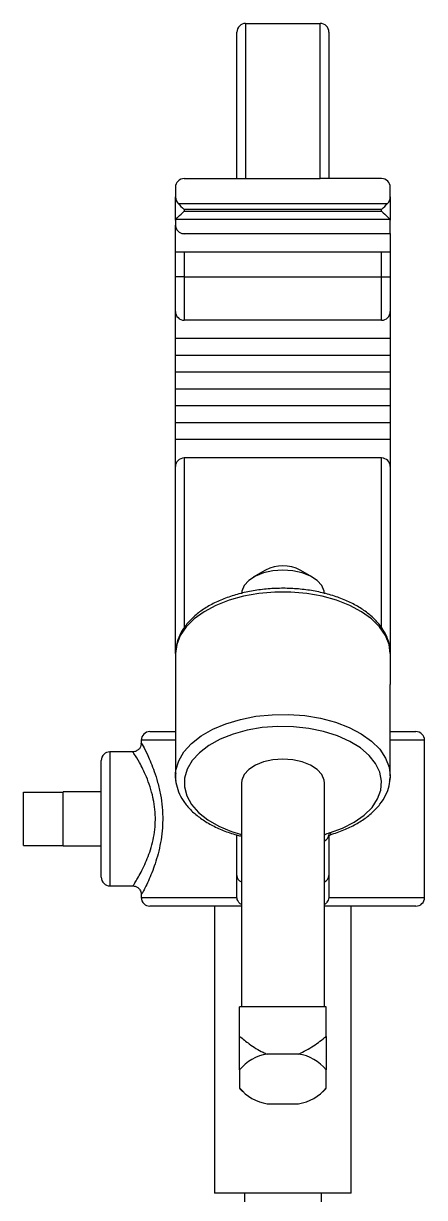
# Model space of a CAD drawing. Extents: x 17.1 to 113.1, y 3.8 to 84.5.
# Drawn here: x 52.46 to 54.78, y 45.8 to 52.59 of the extents above; entities that cross this region are included whole.
import ezdxf

# ---------------------------------------------------------------- set-up
doc = ezdxf.new("R2010")
doc.units = 0
doc.header["$MEASUREMENT"] = 0
doc.layers.add('OBJECT', color=7, linetype='CONTINUOUS')

msp = doc.modelspace()

# ---------------------------------------------------------------- linework, layer by layer
at = {"layer": 'OBJECT'}
for p, q in [((53.7437, 52.5895), (53.7437, 51.6925)), ((53.7437, 52.5895), (54.1757, 52.5895)), ((54.1757, 51.6925), (54.1757, 52.5895)), ((53.6937, 51.6925), (53.6937, 52.5395)), ((54.2257, 52.5395), (54.2257, 51.6925)), ((53.3887, 51.6925), (53.7437, 51.6925)), ((53.7437, 51.6925), (54.1757, 51.6925)), ((54.5307, 51.6925), (54.1757, 51.6925)), ((53.3387, 51.6425), (53.3387, 51.5863)), ((54.5807, 51.5863), (54.5807, 51.6425)), ((53.3387, 51.4527), (53.3387, 51.5863)), ((53.3545, 51.5474), (54.5649, 51.5474)), ((54.5807, 51.5863), (54.5807, 51.4527)), ((53.3887, 51.5132), (53.3887, 51.5045)), ((54.5307, 51.5132), (53.3887, 51.5132)), ((53.3887, 51.5045), (54.5307, 51.5045)), ((54.5307, 51.5045), (54.5307, 51.5132)), ((53.3387, 51.4527), (53.3387, 51.4235)), ((53.3387, 51.2675), (53.3387, 51.4235)), ((54.5789, 51.4564), (53.3405, 51.4564)), ((54.5807, 51.3753), (54.5807, 51.4527)), ((53.3754, 51.3753), (54.5807, 51.3753)), ((54.5807, 51.3735), (53.3887, 51.3735)), ((54.5807, 51.3753), (54.5807, 51.3735)), ((54.5807, 51.3735), (54.5807, 51.2675)), ((54.5807, 51.2675), (53.3387, 51.2675)), ((53.3387, 51.1235), (53.3387, 51.2675)), ((53.3887, 51.2675), (53.3887, 51.1235)), ((54.5307, 51.1235), (54.5307, 51.2675)), ((54.5807, 51.2675), (54.5807, 51.1235)), ((53.3887, 51.1235), (53.3387, 51.1235)), ((53.3387, 50.9235), (53.3387, 51.1235)), ((53.3887, 51.1235), (54.5307, 51.1235)), ((53.3887, 51.1235), (53.3887, 50.8735)), ((54.5307, 51.1235), (54.5807, 51.1235)), ((54.5307, 50.8735), (54.5307, 51.1235)), ((54.5807, 51.1235), (54.5807, 50.9235)), ((53.3387, 50.7675), (53.3387, 50.9235)), ((54.5307, 50.8735), (53.3887, 50.8735)), ((54.5807, 50.9235), (54.5807, 50.7675)), ((54.5807, 50.7675), (53.3387, 50.7675)), ((53.3387, 50.67), (53.3387, 50.7675)), ((54.5807, 50.7675), (54.5807, 50.67)), ((54.5807, 50.67), (53.3387, 50.67)), ((53.3387, 50.5725), (53.3387, 50.67)), ((54.5807, 50.67), (54.5807, 50.5725)), ((54.5807, 50.5725), (53.3387, 50.5725)), ((53.3387, 50.475), (53.3387, 50.5725)), ((54.5807, 50.5725), (54.5807, 50.475)), ((54.5807, 50.475), (53.3387, 50.475)), ((53.3387, 50.3775), (53.3387, 50.475)), ((54.5807, 50.475), (54.5807, 50.3775)), ((54.5807, 50.3775), (53.3387, 50.3775)), ((53.3387, 50.28), (53.3387, 50.3775)), ((54.5807, 50.3775), (54.5807, 50.28)), ((54.5807, 50.28), (53.3387, 50.28)), ((53.3387, 50.1825), (53.3387, 50.28)), ((54.5807, 50.28), (54.5807, 50.1825)), ((54.5807, 50.1825), (53.3387, 50.1825)), ((53.3387, 50.0265), (53.3387, 50.1825)), ((54.5807, 50.1825), (54.5807, 50.0265)), ((54.5307, 50.0765), (53.3887, 50.0765)), ((53.3887, 50.0765), (53.3887, 49.0935)), ((54.5307, 49.0939), (54.5307, 50.0765)), ((53.3387, 48.9453), (53.3387, 50.0265)), ((54.5807, 50.0265), (54.5807, 48.9453)), ((53.8598, 49.4283), (53.7884, 49.3866)), ((54.1311, 49.3866), (54.0597, 49.4283)), ((53.3387, 48.9453), (53.3387, 48.7659)), ((54.5807, 48.9453), (54.5807, 48.7659)), ((53.3387, 48.7659), (53.3387, 48.2376)), ((54.5807, 48.2376), (54.5807, 48.7659)), ((53.1907, 48.4945), (53.3387, 48.4945)), ((54.5807, 48.4945), (54.7287, 48.4945)), ((53.1407, 48.4445), (53.1407, 48.4257)), ((53.3387, 48.4445), (53.1407, 48.4445)), ((54.7787, 48.4445), (54.5807, 48.4445)), ((54.7787, 47.5345), (54.7787, 48.4445)), ((53.0919, 48.377), (52.9597, 48.377)), ((52.9597, 48.377), (52.9597, 47.9895)), ((52.9097, 47.9895), (52.9097, 48.327)), ((53.3387, 48.2376), (53.3391, 48.2492)), ((53.3387, 48.2255), (53.3387, 48.2376)), ((54.5807, 48.2376), (54.5807, 48.2255)), ((52.4597, 47.8355), (52.4597, 48.1435)), ((52.4597, 48.1435), (52.6897, 48.1435)), ((52.9097, 48.1455), (52.6897, 48.1455)), ((52.6897, 48.1435), (52.6897, 48.1455)), ((52.6897, 48.0144), (52.6897, 48.1435)), ((53.7197, 48.1966), (53.7197, 46.9032)), ((54.1997, 46.9032), (54.1997, 48.1966)), ((52.6897, 47.9646), (52.6897, 48.0144)), ((52.6897, 47.8355), (52.6897, 47.9646)), ((52.9097, 47.652), (52.9097, 47.9895)), ((52.9597, 47.9895), (52.9597, 47.602)), ((53.6937, 47.6611), (53.6937, 47.8958)), ((53.7197, 47.8899), (53.714, 47.8906)), ((54.2257, 47.8981), (54.2257, 47.6611)), ((54.2433, 47.9008), (54.2437, 47.901)), ((52.4597, 47.8355), (52.6897, 47.8355)), ((52.6897, 47.8335), (52.6897, 47.8355)), ((52.6897, 47.8335), (52.9097, 47.8335)), ((52.9597, 47.602), (53.0937, 47.602)), ((53.6937, 47.5392), (53.6937, 47.6611)), ((54.2257, 47.6611), (54.2257, 47.5392)), ((53.1407, 47.5581), (53.1407, 47.5345)), ((53.1407, 47.5345), (53.694, 47.5345)), ((53.694, 47.5345), (53.6937, 47.5392)), ((54.2257, 47.5392), (54.2255, 47.5345)), ((54.2255, 47.5345), (54.7787, 47.5345)), ((53.7197, 47.4845), (53.1907, 47.4845)), ((53.5647, 47.4845), (53.5647, 45.8245)), ((54.7287, 47.4845), (54.1997, 47.4845)), ((54.3547, 45.8245), (54.3547, 47.4845)), ((54.2097, 46.9032), (53.7097, 46.9032)), ((53.7097, 46.7315), (53.7097, 46.9032)), ((54.2097, 46.7315), (54.2097, 46.9032)), ((54.0498, 46.6288), (53.8697, 46.6288)), ((53.7097, 46.5371), (53.7097, 46.4338)), ((54.2097, 46.4338), (54.2097, 46.5371)), ((53.7097, 46.4294), (53.7281, 46.4107)), ((54.1913, 46.4107), (54.2097, 46.4294)), ((53.8697, 46.342), (54.0498, 46.342)), ((53.9597, 45.8245), (53.5647, 45.8245)), ((53.7372, 45.8245), (53.7372, 45.7745)), ((54.3547, 45.8245), (53.9597, 45.8245)), ((54.1822, 45.7745), (54.1822, 45.8245))]:
    msp.add_line(p, q, dxfattribs=at)
at = {"layer": 'OBJECT', "flags": 128}
for points in [[(53.3545, 51.5474), (53.3619, 51.54), (53.3703, 51.5316), (53.3794, 51.5226), (53.3887, 51.5132)], [(54.5307, 51.5132), (54.5401, 51.5226), (54.5491, 51.5316), (54.5575, 51.54), (54.5649, 51.5474)], [(53.3405, 51.4564), (53.3438, 51.4597), (53.3487, 51.4645), (53.3549, 51.4707), (53.3623, 51.4781), (53.3706, 51.4864), (53.3795, 51.4953), (53.3887, 51.5045)], [(54.5307, 51.5045), (54.54, 51.4953), (54.5489, 51.4864), (54.5572, 51.4781), (54.5646, 51.4707), (54.5708, 51.4645), (54.5756, 51.4597), (54.5789, 51.4564)], [(54.1997, 49.2902), (54.198, 49.3068), (54.1841, 49.339), (54.1572, 49.3684), (54.1189, 49.3932), (54.0713, 49.4121), (54.0172, 49.4238), (53.9597, 49.4278), (53.9023, 49.4238), (53.8482, 49.4121), (53.8006, 49.3932), (53.7622, 49.3684), (53.7353, 49.339), (53.7215, 49.3068), (53.7197, 49.2902)], [(54.5807, 48.9453), (54.5738, 48.9984), (54.5531, 49.0503), (54.5192, 49.0999), (54.4728, 49.146), (54.415, 49.1876), (54.3469, 49.2238), (54.2702, 49.2538), (54.1866, 49.2769), (54.0979, 49.2926), (54.0061, 49.3005), (53.9133, 49.3005), (53.8215, 49.2926), (53.7329, 49.2769), (53.6492, 49.2538), (53.5725, 49.2238), (53.5045, 49.1876), (53.4466, 49.146), (53.4002, 49.0999), (53.3663, 49.0503), (53.3457, 48.9984), (53.3387, 48.9453)], [(53.3391, 48.2492), (53.3415, 48.2713), (53.3577, 48.3249), (53.3879, 48.3764), (53.4314, 48.4248), (53.4873, 48.4687), (53.5541, 48.5073), (53.6305, 48.5396), (53.7145, 48.5648), (53.8042, 48.5824), (53.8976, 48.592), (53.9924, 48.5933), (54.0864, 48.5863), (54.1775, 48.5711), (54.2635, 48.5482), (54.3424, 48.5181), (54.4124, 48.4814), (54.4719, 48.439), (54.5194, 48.3919), (54.5538, 48.3412), (54.5744, 48.2881), (54.5807, 48.2376)], [(54.2286, 47.9077), (54.305, 47.9358), (54.3726, 47.9704), (54.4298, 48.0107), (54.4752, 48.0558), (54.5076, 48.1043), (54.5262, 48.1552), (54.5304, 48.2072), (54.5203, 48.2589), (54.4961, 48.309), (54.4583, 48.3563), (54.4079, 48.3995), (54.3463, 48.4377), (54.2749, 48.4697), (54.1955, 48.4949), (54.1102, 48.5125), (54.0211, 48.5222), (53.9305, 48.5237), (53.8406, 48.5169), (53.7537, 48.5021), (53.672, 48.4795), (53.5976, 48.4498), (53.5322, 48.4137), (53.4777, 48.3722), (53.4353, 48.3262), (53.4062, 48.277), (53.391, 48.2257), (53.3901, 48.1737), (53.4036, 48.1222), (53.4312, 48.0727), (53.472, 48.0263), (53.5252, 47.9841), (53.5893, 47.9474), (53.6628, 47.9169), (53.7197, 47.8994)], [(54.1997, 48.1966), (54.198, 48.2132), (54.1841, 48.2454), (54.1572, 48.2748), (54.1189, 48.2997), (54.0713, 48.3185), (54.0172, 48.3303), (53.9597, 48.3343), (53.9023, 48.3303), (53.8482, 48.3185), (53.8006, 48.2997), (53.7622, 48.2748), (53.7353, 48.2454), (53.7215, 48.2132), (53.7197, 48.1966)], [(53.3387, 48.2255), (53.3397, 48.2157), (53.3413, 48.2098)], [(54.5772, 48.2071), (54.5798, 48.2157), (54.5807, 48.2255)], [(54.5807, 48.2376), (54.5807, 48.2339), (54.5806, 48.2305)]]:
    msp.add_lwpolyline(points, dxfattribs=at)
at = {"layer": 'OBJECT'}
for centre, radius, start, end in [((53.7437, 52.5395), 0.05, 90, 180), ((54.1757, 52.5395), 0.05, 0, 90), ((53.3887, 51.6425), 0.05, 90, 180), ((54.5307, 51.6425), 0.05, 0, 90), ((53.3887, 51.4235), 0.05, 180, 254.52803), ((53.3887, 51.4235), 0.05, 254.52803, 270), ((53.3887, 50.9235), 0.05, 180, 270), ((54.5307, 50.9235), 0.05, 270, 0), ((53.3887, 50.0265), 0.05, 90, 180), ((54.5307, 50.0265), 0.05, 0, 90), ((53.9597, 49.2398), 0.2134, 62.06659, 117.93341), ((53.1907, 48.4445), 0.05, 90, 180), ((54.7287, 48.4445), 0.05, 0, 90), ((52.9597, 48.327), 0.05, 90, 180), ((54.2593, 47.8032), 0.1089, 106.33769, 123.14531), ((54.1847, 47.9004), 0.0411, 291.43876, 356.78177), ((54.2413, 47.9157), 0.015, 212.3486, 277.53053), ((52.9597, 47.652), 0.05, 180, 270), ((53.7347, 47.6634), 0.0411, 183.2154, 248.56496), ((54.1847, 47.6634), 0.0411, 291.43504, 356.7846), ((53.1907, 47.5345), 0.05, 180, 270), ((54.7287, 47.5345), 0.05, 270, 0), ((53.9027, 46.386), 0.2451, 97.73935, 141.93565), ((54.0168, 46.386), 0.2451, 38.06435, 82.26065), ((53.9027, 46.5849), 0.2451, 218.06435, 262.26065), ((54.0168, 46.5849), 0.2451, 277.73935, 321.93565)]:
    msp.add_arc(centre, radius, start, end, dxfattribs=at)
for centre, major_axis, ratio, start_param, end_param in [((53.3887, 51.5863), (0, 0.0533), 0.938361, 1.570796, 2.387984), ((54.5307, 51.5863), (0, 0.0533), 0.938361, 3.895202, 4.712389), ((53.3887, 51.4527), (0.05, 0), 0.276798, 2.871556, 3.141593), ((54.5307, 51.4527), (0.05, 0), 0.276798, 0, 0.270037)]:
    msp.add_ellipse(centre, major_axis=major_axis, ratio=ratio, start_param=start_param, end_param=end_param, dxfattribs=at)
for points, knots in [([(54.5807, 48.9453), (54.5803, 48.956), (54.5791, 48.9848), (54.567, 49.0311), (54.5419, 49.0823), (54.5053, 49.1305), (54.4577, 49.1751), (54.3999, 49.2153), (54.3329, 49.2501), (54.2584, 49.2787), (54.1779, 49.3006), (54.0933, 49.3155), (54.0061, 49.323), (53.918, 49.3232), (53.8307, 49.316), (53.7459, 49.3016), (53.6653, 49.28), (53.5902, 49.2517), (53.5223, 49.217), (53.4629, 49.1762), (53.4135, 49.13), (53.3754, 49.0791), (53.3501, 49.025), (53.3398, 48.9797), (53.339, 48.9532), (53.3387, 48.9453)], [0, 0, 0, 0, 0.025293, 0.068065, 0.111076, 0.154957, 0.199889, 0.245612, 0.291719, 0.337879, 0.383958, 0.429942, 0.475858, 0.521745, 0.567648, 0.613601, 0.659651, 0.705847, 0.752224, 0.798785, 0.845406, 0.89172, 0.93721, 0.981483, 1, 1, 1, 1]), ([(53.1406, 48.4258), (53.1405, 48.4239), (53.1405, 48.418), (53.1368, 48.4052), (53.1274, 48.3912), (53.1125, 48.3809), (53.0995, 48.3765), (53.0928, 48.3772), (53.0921, 48.3773)], [0, 0, 0, 0, 0.092388, 0.28506, 0.503746, 0.736692, 0.972191, 1, 1, 1, 1]), ([(53.1411, 48.4257), (53.1409, 48.4261), (53.1393, 48.432), (53.1497, 48.4151), (53.1779, 48.3599), (53.2107, 48.2814), (53.2363, 48.2003), (53.2526, 48.1305), (53.263, 48.0561), (53.2655, 47.9914), (53.262, 47.905), (53.2445, 47.8008), (53.2127, 47.704), (53.1865, 47.6399), (53.1677, 47.5993), (53.1529, 47.5704), (53.1419, 47.551), (53.1429, 47.5558), (53.1434, 47.5581)], [0, 0, 0, 0, 0.00615, 0.09662, 0.187215, 0.287407, 0.34236, 0.398966, 0.451849, 0.506596, 0.53694, 0.637379, 0.735889, 0.788472, 0.842562, 0.894619, 0.948683, 1, 1, 1, 1]), ([(53.0937, 47.6067), (53.0934, 47.6054), (53.0927, 47.6021), (53.1037, 47.6184), (53.1242, 47.6517), (53.1597, 47.7178), (53.2004, 47.821), (53.2193, 47.9143), (53.2241, 48.0099), (53.2181, 48.0679), (53.2046, 48.1314), (53.1921, 48.1763), (53.1648, 48.2486), (53.1305, 48.3168), (53.0992, 48.3683), (53.0942, 48.3731), (53.0919, 48.3754)], [0, 0, 0, 0, 0.038259, 0.094155, 0.150098, 0.261063, 0.362088, 0.462941, 0.493157, 0.592907, 0.600231, 0.657041, 0.713904, 0.818093, 0.913367, 1, 1, 1, 1]), ([(53.3402, 48.251), (53.3396, 48.2472), (53.3365, 48.2254), (53.3431, 48.1851), (53.3603, 48.1323), (53.3901, 48.0821), (53.4308, 48.0351), (53.4823, 47.9921), (53.5437, 47.9538), (53.6139, 47.9215), (53.6717, 47.9009), (53.7065, 47.8925), (53.714, 47.8907)], [0, 0, 0, 0, 0.023893, 0.137386, 0.250415, 0.364768, 0.481765, 0.601381, 0.722683, 0.844647, 0.966536, 1, 1, 1, 1]), ([(54.2433, 47.9008), (54.257, 47.9053), (54.2966, 47.9181), (54.3574, 47.9444), (54.4222, 47.9816), (54.4777, 48.0247), (54.5228, 48.0729), (54.5556, 48.1252), (54.5759, 48.1779), (54.5786, 48.2131), (54.5799, 48.2293)], [0, 0, 0, 0, 0.071827, 0.208014, 0.344797, 0.482056, 0.619124, 0.75471, 0.88728, 1, 1, 1, 1]), ([(54.2241, 47.8912), (54.2241, 47.8911), (54.2236, 47.8902), (54.2264, 47.8935), (54.2336, 47.8975), (54.2405, 47.8999), (54.2433, 47.9008)], [0, 0, 0, 0, 0.082741, 0.426589, 0.773006, 1, 1, 1, 1]), ([(53.0931, 47.6013), (53.0971, 47.6011), (53.1073, 47.6007), (53.1217, 47.5927), (53.1328, 47.5808), (53.1388, 47.5682), (53.14, 47.5608), (53.1405, 47.5574)], [0, 0, 0, 0, 0.168782, 0.42246, 0.654049, 0.842936, 1, 1, 1, 1]), ([(53.7197, 47.4944), (53.7155, 47.4972), (53.707, 47.5028), (53.6985, 47.5161), (53.6948, 47.5274), (53.6941, 47.5333), (53.694, 47.5345)], [0, 0, 0, 0, 0.323001, 0.650919, 0.933734, 1, 1, 1, 1]), ([(54.2255, 47.5345), (54.2246, 47.5294), (54.2228, 47.5194), (54.2146, 47.5064), (54.207, 47.4977), (54.2011, 47.495), (54.1997, 47.4944)], [0, 0, 0, 0, 0.293132, 0.585109, 0.905326, 1, 1, 1, 1]), ([(53.7097, 46.7315), (53.7281, 46.7169), (53.7701, 46.6833), (53.8239, 46.6484), (53.8615, 46.6323), (53.8697, 46.6288)], [0, 0, 0, 0, 0.3769514, 0.8637512, 1, 1, 1, 1]), ([(53.7097, 46.5371), (53.7097, 46.567), (53.7097, 46.6294), (53.7097, 46.6966), (53.7097, 46.7315)], [0, 0, 0, 0, 0.480504, 1, 1, 1, 1]), ([(54.0498, 46.6288), (54.0798, 46.6438), (54.138, 46.673), (54.1863, 46.7124), (54.2097, 46.7315)], [0, 0, 0, 0, 0.515406, 1, 1, 1, 1]), ([(54.2097, 46.7315), (54.2097, 46.6966), (54.2097, 46.6294), (54.2097, 46.567), (54.2097, 46.5371)], [0, 0, 0, 0, 0.519496, 1, 1, 1, 1])]:
    msp.add_open_spline(points, degree=3, knots=knots, dxfattribs=at)

doc.saveas('drawing.dxf')
